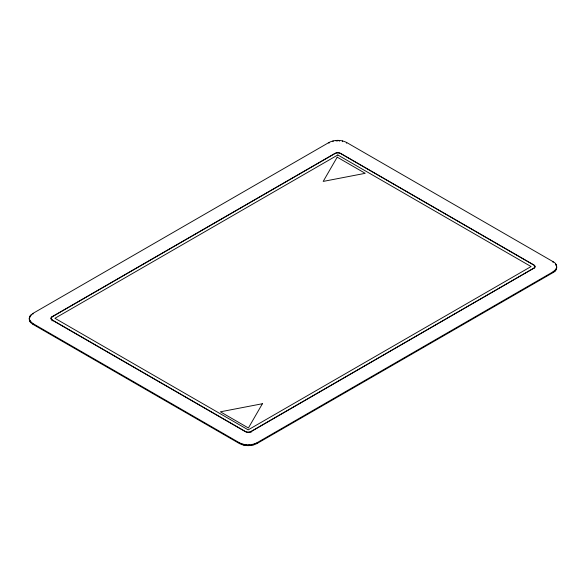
<?xml version="1.0" encoding="UTF-8"?>
<svg xmlns="http://www.w3.org/2000/svg" width="586" height="586" viewBox="0 0 586 586"><rect width="100%" height="100%" fill="white"/><g stroke="black" fill="none" stroke-linecap="round" stroke-linejoin="round"><path stroke-width="0.88" d="M29.3 318.484L30.252 315.729L32.955 313.393L328.988 142.479C334.401 139.651 341.22 139.651 346.634 142.479L553.045 261.649C557.821 263.568 557.835 270.688 553.045 272.607L257.012 443.521C251.599 446.349 244.78 446.349 239.366 443.521L32.955 324.351L30.252 322.014L29.3 318.484L29.41 320.198M29.3 319.26L29.41 317.546M556.59 268.454L556.7 266.74L556.7 267.516M29.41 319.421L30.252 321.238L32.955 323.575L239.366 442.745C244.78 445.572 251.599 445.572 257.012 442.745L553.045 271.831L555.748 269.494L556.59 267.677M52.139 316.674L335.009 153.356A3.963 2.285 0 0 1 340.613 153.356L533.861 264.931A3.963 2.285 0 0 1 533.861 268.161L250.991 431.677A3.963 2.285 0 0 1 245.388 431.677L52.139 320.103A3.963 2.285 0 0 1 52.139 316.865L52.139 316.674A3.963 2.285 0 0 0 52.139 319.905L52.139 320.879M52.139 316.865L335.009 153.554A3.963 2.285 0 0 1 340.613 153.554L533.861 265.121A3.963 2.285 0 0 1 534.491 265.597M52.139 319.905L245.388 431.479A3.963 2.285 0 0 0 250.991 431.479L533.861 268.161M556.59 265.802L556.59 266.579M556.275 264.879L556.275 265.656L555.748 263.986M556.275 268.608L556.275 269.384M555.748 269.494L555.748 270.271M555.03 270.344L555.03 271.12M553.045 261.649L553.045 262.425M553.045 271.831L553.045 272.607M346.634 142.479L346.634 143.255M342.583 140.911L342.583 141.687M339.44 140.428L339.44 141.204M337.814 140.369L337.814 141.145M336.181 140.428L336.181 141.204M333.038 140.911L333.038 141.687M328.988 142.479L328.988 143.255M257.012 442.745L257.012 443.521M254.427 443.895L254.427 444.671M252.962 444.313L252.962 445.089M251.416 444.613L251.416 445.389M251.006 431.464L250.991 432.446M249.819 444.796L249.819 445.572M248.186 444.855L248.186 445.631M246.56 444.796L246.56 445.572M244.963 444.613L244.963 445.389M243.417 444.313L243.417 445.089M241.952 443.895L241.952 444.671M239.366 442.745L239.366 443.521M32.955 313.393L32.955 314.169M32.955 323.575L32.955 324.351M30.97 314.88L30.97 315.656M30.97 322.088L30.97 322.864M30.252 315.729L29.725 317.392L29.725 316.616M30.252 321.238L30.252 322.014M29.725 320.344L29.725 321.121M534.886 266.147A3.963 2.285 0 0 1 533.861 268.359M337.199 157.158L323.194 181.411L365.203 173.324L337.199 157.158M262.403 403.732L248.398 427.985L220.395 411.812L262.403 403.732M337.814 154.975L54.938 318.286L248.186 429.86L531.062 266.549L337.814 154.975"/></g></svg>
